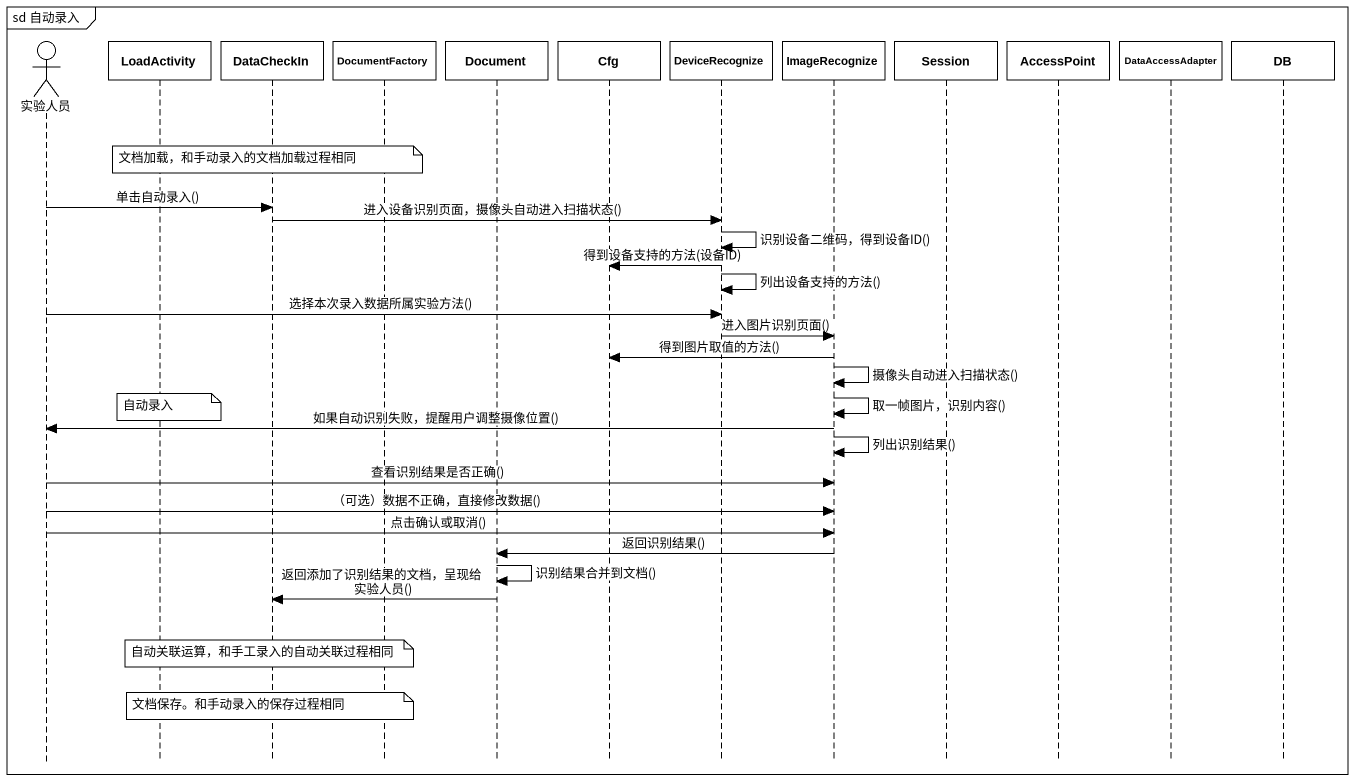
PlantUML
@startuml
mainframe sd 自动录入
hide footbox
actor 实验人员
participant LoadActivity
participant DataCheckIn
participant DocumentFactory
participant Document
participant Cfg
participant DeviceRecognize
participant ImageRecognize
participant Session
participant AccessPoint
participant DataAccessAdapter
participant DB

note over DataCheckIn : 文档加载，和手动录入的文档加载过程相同
实验人员 -> DataCheckIn : 单击自动录入()
DataCheckIn -> DeviceRecognize : 进入设备识别页面，摄像头自动进入扫描状态()
DeviceRecognize -> DeviceRecognize : 识别设备二维码，得到设备ID()
DeviceRecognize -> Cfg : 得到设备支持的方法(设备ID)
DeviceRecognize -> DeviceRecognize : 列出设备支持的方法()
实验人员 -> DeviceRecognize : 选择本次录入数据所属实验方法()
DeviceRecognize -> ImageRecognize : 进入图片识别页面()
ImageRecognize -> Cfg : 得到图片取值的方法()
ImageRecognize -> ImageRecognize : 摄像头自动进入扫描状态()
ImageRecognize -> ImageRecognize : 取一帧图片，识别内容()
note over LoadActivity : 自动录入
ImageRecognize -> 实验人员 : 如果自动识别失败，提醒用户调整摄像位置()
ImageRecognize -> ImageRecognize : 列出识别结果()
实验人员 -> ImageRecognize : 查看识别结果是否正确()
实验人员 -> ImageRecognize : （可选）数据不正确，直接修改数据()
实验人员 -> ImageRecognize : 点击确认或取消()
ImageRecognize -> Document : 返回识别结果()
Document -> Document : 识别结果合并到文档()
Document -> DataCheckIn : 返回添加了识别结果的文档，呈现给实验人员()
note over DataCheckIn : 自动关联运算，和手工录入的自动关联过程相同
note over DataCheckIn : 文档保存。和手动录入的保存过程相同
@enduml
